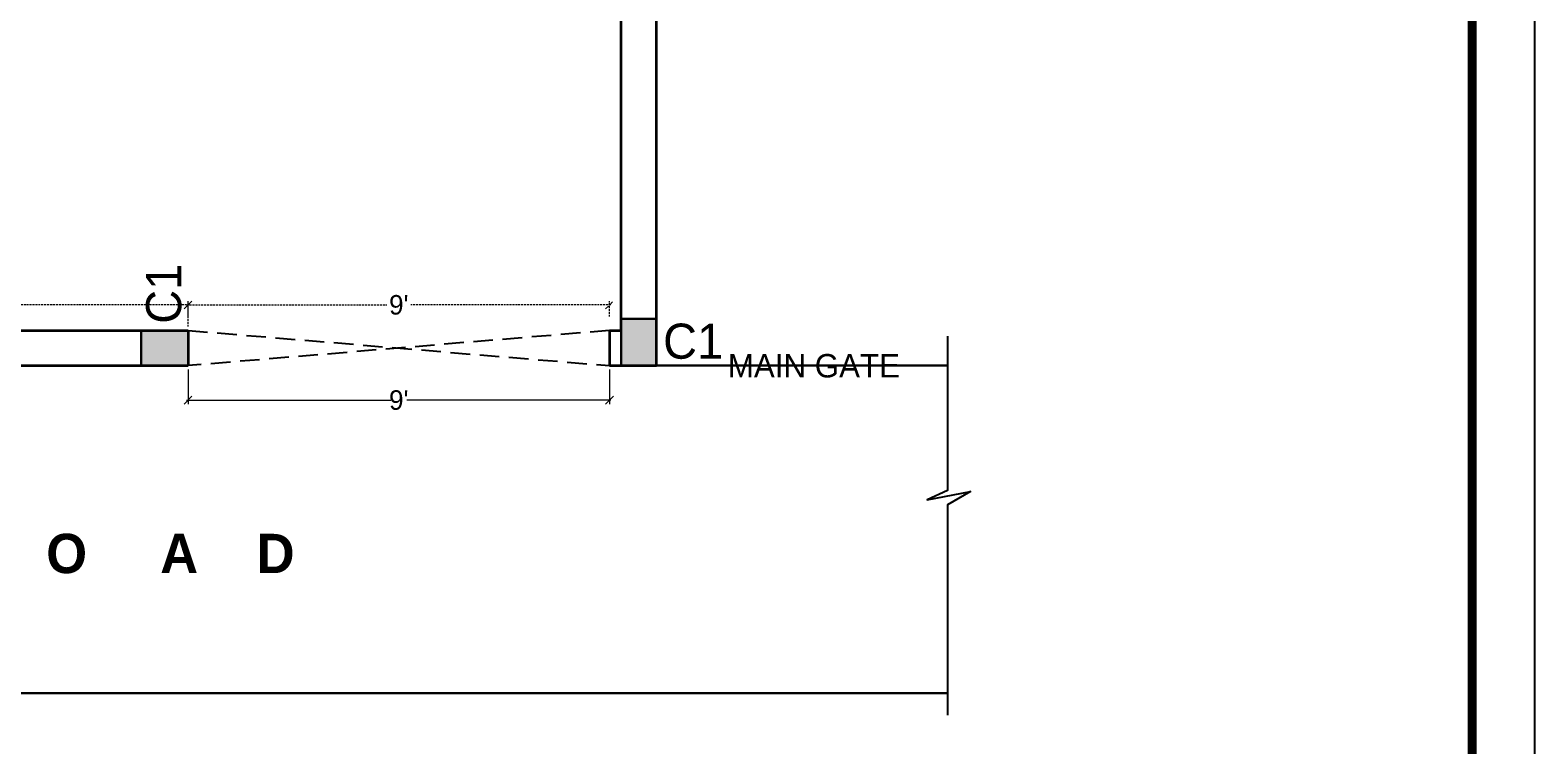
# Model space of a CAD drawing. Header units: millimetres. Extents: x -6808 to 215771, y -89660 to -16303.
# Drawn here: x 99396.1 to 99781.7, y -51898.6 to -51715.3 of the extents above; entities that cross this region are included whole.
import ezdxf

# ---------------------------------------------------------------- set-up
doc = ezdxf.new("R2010")
doc.units = ezdxf.units.MM
doc.header["$PDMODE"] = 35
doc.linetypes.add('ACAD_ISO10W100', pattern=[18, 12, -3, 0, -3])
doc.linetypes.add('DASHED', pattern=[0.75, 0.5, -0.25])
doc.layers.get('0').update_dxf_attribs({"color": 8})
for name, color, linetype, lineweight in [('col.center', 5, 'ACAD_ISO10W100', 15), ('column', 5, 'Continuous', 30), ('FORMAT LAAYER', 250, 'Continuous', 13), ('text', 7, 'Continuous', 25), ('wall', 7, 'Continuous', 35), ('wokg dim', 152, 'DASHED', 18)]:
    doc.layers.add(name, color=color, linetype=linetype, lineweight=lineweight)
doc.layers.add('FORMAT', color=7, linetype='Continuous')
doc.styles.add('SAJ', font='eurr____.ttf')
doc.dimstyles.new('SAJ', dxfattribs={"dimtxt": 5, "dimasz": 2, "dimexe": 1, "dimexo": 1, "dimgap": 0.09375, "dimtad": 0, "dimdec": 1, "dimzin": 0, "dimdsep": 46, "dimlunit": 4, "dimtxsty": 'SAJ', "dimblk": 'OBLIQUE', "dimcen": 0.125, "dimdle": 0.375, "dimadec": 0, "dimazin": 0, "dimtfac": 1, "dimtdec": 1, "dimtofl": 0, "dimtmove": 0, "dimatfit": 3, "dimldrblk": 'OBLIQUE', "dimfxl": 1, "dimtolj": 1, "dimtzin": 0, "dimlwd": 5, "dimlwe": 5, "dimarcsym": 1})

# ---------------------------------------------------------------- blocks, each defined once
blk = doc.blocks.new('_Oblique')
at = {"color": 0, "linetype": 'ByBlock', "lineweight": -2}
blk.add_line((-0.5, -0.5), (0.5, 0.5), dxfattribs=at)
blk = doc.blocks.new('*D1671')
at = {"layer": 'Defpoints', "color": 0, "transparency": 16777216}
for p in [(99436.55, -51801.37), (99544.55, -51801.37), (99436.55, -51810.22)]:
    blk.add_point(p, dxfattribs=at)
at = {"layer": 'wall', "color": 0, "lineweight": 5, "transparency": 16777216}
for p, q in [((99436.55, -51802.37), (99436.55, -51811.22)), ((99544.55, -51802.37), (99544.55, -51811.22)), ((99436.18, -51810.22), (99488.48, -51810.22)), ((99544.93, -51810.22), (99492.62, -51810.22))]:
    blk.add_line(p, q, dxfattribs=at)
at = {"layer": 'wall', "color": 0, "lineweight": 5, "transparency": 16777216, "xscale": 2, "yscale": 2, "zscale": 2}
for p, rotation in [((99436.55, -51810.22), 179.9999999999884), ((99544.55, -51810.22), 359.9999999999884)]:
    blk.add_blockref('_Oblique', p, dxfattribs=dict(at, rotation=rotation))
at = {"layer": 'wall', "color": 0, "transparency": 16777216, "insert": (99490.55, -51810.22), "char_height": 5, "attachment_point": 5, "style": 'SAJ'}
blk.add_mtext("\\A1;9'", dxfattribs=at)
blk = doc.blocks.new('c1')
at = {"layer": 'column'}
blk.add_hatch(color=256, dxfattribs=at).paths.add_polyline_path([(58376.49, -43564.36), (58385.49, -43564.36), (58385.49, -43552.36), (58376.49, -43552.36)])
for p, q in [((58376.49, -43552.36), (58376.49, -43564.36)), ((58376.49, -43552.36), (58385.49, -43552.36)), ((58385.49, -43564.36), (58385.49, -43552.36)), ((58376.49, -43564.36), (58385.49, -43564.36))]:
    blk.add_line(p, q, dxfattribs=at)
blk = doc.blocks.new('*D1762')
at = {"layer": 'Defpoints', "color": 0, "transparency": 16777216}
for p in [(99318.05, -51785.81), (99318.05, -51792.37), (99436.55, -51792.37)]:
    blk.add_point(p, dxfattribs=at)
at = {"layer": 'wokg dim', "color": 0, "linetype": 'DASHED', "lineweight": 5, "transparency": 16777216}
for p, q in [((99317.68, -51785.81), (99365.87, -51785.81)), ((99318.05, -51791.37), (99318.05, -51784.81)), ((99436.93, -51785.81), (99388.74, -51785.81)), ((99436.55, -51791.37), (99436.55, -51784.81))]:
    blk.add_line(p, q, dxfattribs=at)
at = {"layer": 'wokg dim', "color": 0, "lineweight": 5, "transparency": 16777216, "xscale": 2, "yscale": 2, "zscale": 2}
for p, rotation in [((99318.05, -51785.81), 179.999999999993), ((99436.55, -51785.81), 359.999999999993)]:
    blk.add_blockref('_Oblique', p, dxfattribs=dict(at, rotation=rotation))
at = {"layer": 'wokg dim', "color": 0, "transparency": 16777216, "insert": (99377.3, -51785.81), "char_height": 6, "attachment_point": 5, "style": 'SAJ'}
blk.add_mtext('\\A1;9\'-10{\\H1x;\\S1/2;}"', dxfattribs=at)
blk = doc.blocks.new('*D1768')
at = {"layer": 'Defpoints', "color": 0, "transparency": 16777216}
for p in [(99544.55, -51785.81), (99436.55, -51792.37), (99544.55, -51792.37)]:
    blk.add_point(p, dxfattribs=at)
at = {"layer": 'wokg dim', "color": 0, "lineweight": 5, "transparency": 16777216}
for p, q in [((99436.18, -51785.81), (99488.48, -51785.81)), ((99436.55, -51788.81), (99436.55, -51784.81)), ((99544.93, -51785.81), (99492.62, -51785.81)), ((99544.55, -51788.81), (99544.55, -51784.81))]:
    blk.add_line(p, q, dxfattribs=at)
at = {"layer": 'wokg dim', "color": 0, "lineweight": 5, "transparency": 16777216, "xscale": 2, "yscale": 2, "zscale": 2, "rotation": 180}
blk.add_blockref('_Oblique', (99436.55, -51785.81), dxfattribs=at)
at = {"layer": 'wokg dim', "color": 0, "lineweight": 5, "transparency": 16777216, "xscale": 2, "yscale": 2, "zscale": 2}
blk.add_blockref('_Oblique', (99544.55, -51785.81), dxfattribs=at)
at = {"layer": 'wokg dim', "color": 0, "transparency": 16777216, "insert": (99490.55, -51785.81), "char_height": 5, "attachment_point": 5, "style": 'SAJ', "bg_fill": 3, "box_fill_scale": 1.1, "bg_fill_color": 256, "bg_fill_true_color": 13158600, "bg_fill_transparency": 0}
blk.add_mtext("\\A1;9'", dxfattribs=at)

msp = doc.modelspace()

# ---------------------------------------------------------------- linework, layer by layer
at = {"linetype": 'DASHED', "ltscale": 10}
for p, q in [((99436.552, -51792.366), (99544.552, -51801.366)), ((99544.552, -51792.366), (99436.552, -51801.366))]:
    msp.add_line(p, q, dxfattribs=at)
msp.add_lwpolyline([(99631.162, -51793.849), (99631.162, -51833.407), (99625.989, -51835.803), (99637.024, -51833.617), (99631.194, -51837.073), (99631.194, -51890.99)])
at = {"lineweight": 30}
for points in [[(99631.162, -51801.366), (99555.541, -51801.366)], [(99631.194, -51885.366), (99191.38, -51885.366)]]:
    msp.add_lwpolyline(points, dxfattribs=at)
at = {"layer": 'FORMAT', "color": 0}
msp.add_lwpolyline([(99017.86, -50995.634), (99017.86, -52080.284), (99781.698, -52080.284), (99781.698, -50995.634)], close=True, dxfattribs=at)
msp.add_lwpolyline([(99017.86, -50995.634), (99017.86, -52080.284), (99781.698, -52080.284), (99781.698, -50995.634)], close=True, dxfattribs=at)
at = {"layer": 'FORMAT', "color": 0, "const_width": 2.24}
msp.add_lwpolyline([(99033.937, -51011.711), (99033.937, -52064.207), (99765.621, -52064.207), (99765.621, -51011.711)], close=True, dxfattribs=at)
msp.add_lwpolyline([(99033.937, -51011.711), (99033.937, -52064.207), (99765.621, -52064.207), (99765.621, -51011.711)], close=True, dxfattribs=at)
at = {"layer": 'wall'}
for p, q in [((99547.552, -51792.366), (99547.552, -51090.366)), ((99274.552, -51792.366), (99436.552, -51792.366)), ((99436.552, -51792.366), (99436.552, -51801.366)), ((99544.552, -51792.366), (99547.552, -51792.366)), ((99544.552, -51792.366), (99544.552, -51801.366))]:
    msp.add_line(p, q, dxfattribs=at)
for points in [[(99544.552, -51801.366), (99556.552, -51801.366), (99556.552, -51081.366), (99232.552, -51081.366), (99232.552, -51801.366), (99250.552, -51801.366)], [(99274.552, -51801.366), (99436.552, -51801.366)]]:
    msp.add_lwpolyline(points, dxfattribs=at)

# ---------------------------------------------------------------- block references
at = {"layer": 'column'}
msp.add_blockref('c1', (41171.061, -8237.004), dxfattribs=at)
at = {"layer": 'column', "rotation": 90}
msp.add_blockref('c1', (55872.191, -110177.857), dxfattribs=at)

# ---------------------------------------------------------------- texts
at = {"layer": 'col.center', "linetype": 'ByBlock', "insert": (99425.785, -51790.635), "char_height": 9, "width": 293.6941, "attachment_point": 1, "rotation": 90, "style": 'SAJ'}
msp.add_mtext('\\A1;{\\fCentury Gothic|b0|i0|c0|p34;C1}', dxfattribs=at)
at = {"layer": 'col.center', "linetype": 'ByBlock', "insert": (99558.283, -51790.598), "char_height": 9, "width": 293.6941, "attachment_point": 1, "style": 'SAJ'}
msp.add_mtext('\\A1;{\\fCentury Gothic|b0|i0|c0|p34;C1}', dxfattribs=at)
at = {"layer": 'FORMAT LAAYER', "linetype": 'ByBlock', "insert": (99402.812, -51844.485), "char_height": 10.08, "width": 351.4658, "attachment_point": 2, "style": 'SAJ'}
msp.add_mtext('\\A1;{\\fCentury Gothic|b1|i0|c0|p34;        R     O     A    D }', dxfattribs=at)
at = {"layer": 'text', "ltscale": 2, "insert": (99618.997, -51798.395), "char_height": 6, "width": 244.74508, "attachment_point": 3, "style": 'SAJ'}
msp.add_mtext('\\A1;{\\fCentury Gothic|b0|i0|c0|p34;MAIN GATE}', dxfattribs=at)

# ---------------------------------------------------------------- dimensions: what is measured, and where the dimension line sits
at = {"layer": 'wall'}
dim = msp.add_aligned_dim(p1=(99544.552, -51801.366), p2=(99436.552, -51801.366), distance=8.853, dimstyle='SAJ', override={"dimfxl": 4}, dxfattribs=at)
dim.commit()
dim.dimension.update_dxf_attribs({"geometry": '*D1671', "text_midpoint": (99490.552, -51810.219)})
at = {"layer": 'wokg dim'}
dim = msp.add_aligned_dim(p1=(99436.552, -51792.366), p2=(99318.052, -51792.366), distance=-6.558, dimstyle='SAJ', override={"dimtxt": 6, "dimtmove": 1}, dxfattribs=at)
dim.commit()
dim.dimension.update_dxf_attribs({"geometry": '*D1762', "text_midpoint": (99377.302, -51785.807)})

# ---------------------------------------------------------------- next in the draw order: dimensions: what is measured, and where the dimension line sits
dim = msp.add_aligned_dim(p1=(99436.552, -51792.366), p2=(99544.552, -51792.366), distance=6.558, dimstyle='SAJ', override={"dimfxl": 3, "dimfxlon": 1, "dimtfill": 1}, dxfattribs=at)
dim.commit()
dim.dimension.update_dxf_attribs({"geometry": '*D1768', "text_midpoint": (99490.552, -51785.807)})

doc.saveas('drawing.dxf')
